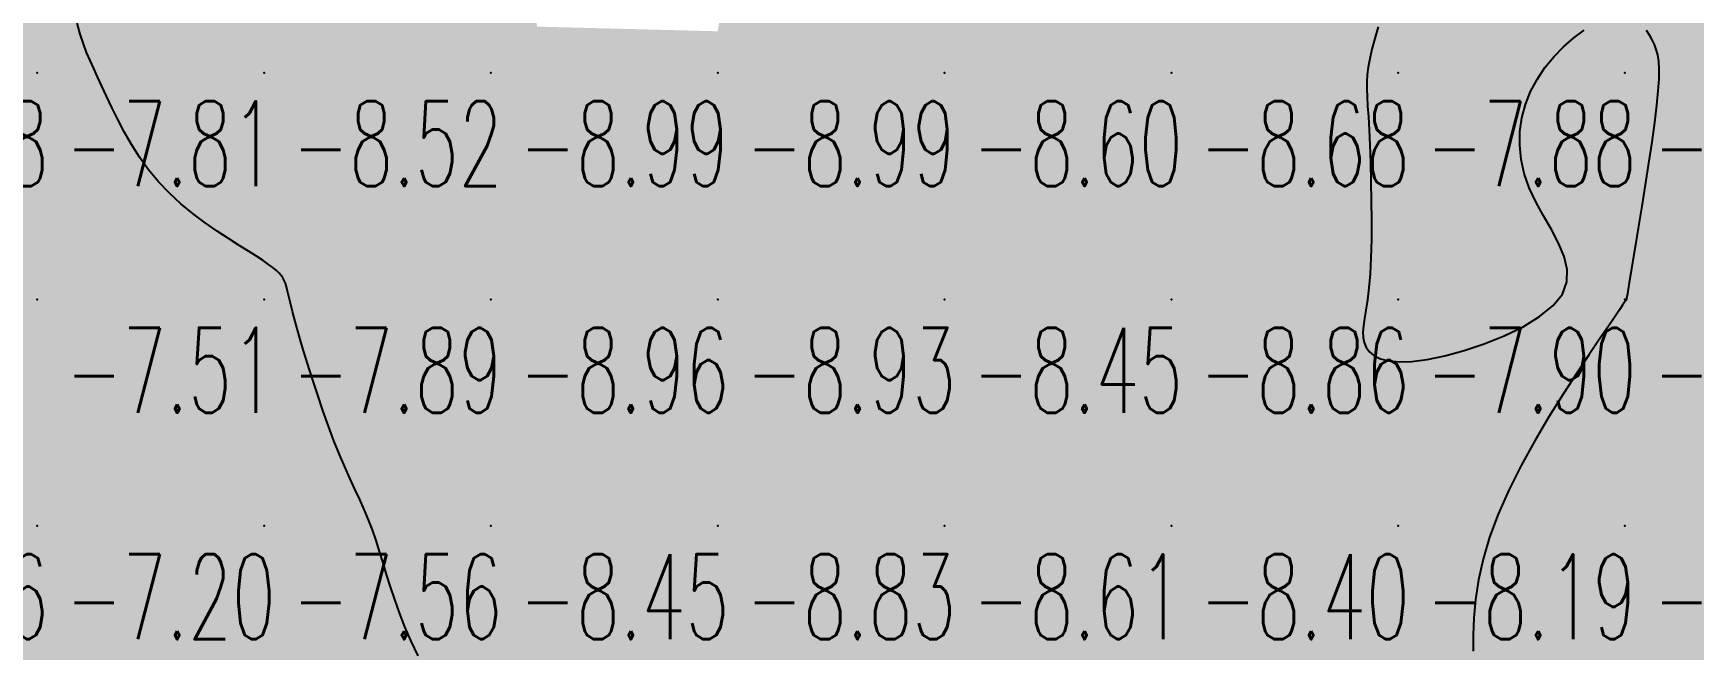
# Model space of a CAD drawing. Header units: millimetres. Extents: x 88261 to 90953, y 390274 to 392322.
# Drawn here: x 90190.1 to 90263.3, y 390811.8 to 390839 of the extents above; entities that cross this region are included whole.
import ezdxf
from ezdxf.enums import TextEntityAlignment as Align

# ---------------------------------------------------------------- set-up
doc = ezdxf.new("R2010")
doc.units = ezdxf.units.MM
doc.header["$LTSCALE"] = 25
for name, color, linetype in [('CN_03_00', 7, 'Continuous'), ('COTEAlt', 7, 'Continuous'), ('TN_COLORIAGE', 7, 'Continuous')]:
    doc.layers.add(name, color=color, linetype=linetype)
doc.styles.add('Simplex 1.0', font='Simplex.shx', dxfattribs={"width": 0.99, "height": 2.5})
doc.styles.get("Standard").update_dxf_attribs({"font": 'times.ttf'})

# ---------------------------------------------------------------- blocks, each defined once
blk = doc.blocks.new('COTE')
at = {"color": 0}
blk.add_point((0, 0), dxfattribs=at)
at = {"layer": 'COTEAlt'}
blk.add_attdef('ALT', text='', height=3.75, dxfattribs=at).set_placement((1.25, -1.25), align=Align.TOP_LEFT)

msp = doc.modelspace()

# ---------------------------------------------------------------- linework, layer by layer
at = {"layer": 'CN_03_00', "elevation": -8, "flags": 128}
for points in [[(90207.035, 390811.5), (90206.734, 390812.149), (90206.458, 390812.784), (90206.217, 390813.397), (90206.006, 390813.985), (90205.819, 390814.55), (90205.65, 390815.092), (90205.492, 390815.614), (90205.339, 390816.116), (90205.185, 390816.599), (90205.023, 390817.065), (90204.849, 390817.516), (90204.662, 390817.96), (90204.463, 390818.406), (90204.253, 390818.863), (90204.034, 390819.342), (90203.806, 390819.851), (90203.571, 390820.4), (90203.33, 390820.997), (90203.085, 390821.648), (90202.838, 390822.338), (90202.597, 390823.05), (90202.364, 390823.763), (90202.145, 390824.459), (90201.944, 390825.12), (90201.767, 390825.727), (90201.617, 390826.261), (90201.498, 390826.708), (90201.407, 390827.074), (90201.335, 390827.371), (90201.279, 390827.608), (90201.231, 390827.798), (90201.186, 390827.951), (90201.138, 390828.078), (90201.081, 390828.189), (90201.008, 390828.296), (90200.915, 390828.404), (90200.794, 390828.518), (90200.639, 390828.644), (90200.444, 390828.787), (90200.202, 390828.951), (90199.909, 390829.142), (90199.556, 390829.366), (90199.142, 390829.625), (90198.677, 390829.922), (90198.175, 390830.254), (90197.649, 390830.621), (90197.114, 390831.023), (90196.584, 390831.459), (90196.071, 390831.927), (90195.591, 390832.429), (90195.153, 390832.96), (90194.759, 390833.511), (90194.403, 390834.073), (90194.084, 390834.635), (90193.797, 390835.185), (90193.539, 390835.713), (90193.307, 390836.208), (90193.098, 390836.659), (90192.907, 390837.061), (90192.734, 390837.428), (90192.573, 390837.78), (90192.424, 390838.138), (90192.282, 390838.52), (90192.145, 390838.948), (90192.011, 390839.439)], [(90249.368, 390839.273), (90249.214, 390838.757), (90249.09, 390838.285), (90248.996, 390837.864), (90248.931, 390837.496), (90248.89, 390837.165), (90248.871, 390836.849), (90248.87, 390836.526), (90248.882, 390836.174), (90248.905, 390835.771), (90248.935, 390835.295), (90248.967, 390834.725), (90248.999, 390834.046), (90249.027, 390833.279), (90249.051, 390832.45), (90249.066, 390831.588), (90249.073, 390830.721), (90249.067, 390829.876), (90249.047, 390829.08), (90249.011, 390828.362), (90248.958, 390827.743), (90248.895, 390827.216), (90248.829, 390826.771), (90248.769, 390826.394), (90248.723, 390826.074), (90248.699, 390825.799), (90248.704, 390825.555), (90248.748, 390825.332), (90248.837, 390825.119), (90248.982, 390824.924), (90249.191, 390824.753), (90249.474, 390824.617), (90249.839, 390824.524), (90250.296, 390824.482), (90250.854, 390824.5), (90251.523, 390824.587), (90252.302, 390824.749), (90253.158, 390824.982), (90254.047, 390825.278), (90254.927, 390825.632), (90255.754, 390826.035), (90256.485, 390826.482), (90257.078, 390826.964), (90257.489, 390827.475), (90257.689, 390828.009), (90257.703, 390828.563), (90257.569, 390829.135), (90257.326, 390829.721), (90257.012, 390830.32), (90256.665, 390830.93), (90256.325, 390831.547), (90256.029, 390832.17), (90255.809, 390832.796), (90255.669, 390833.421), (90255.608, 390834.043), (90255.621, 390834.656), (90255.706, 390835.257), (90255.862, 390835.843), (90256.085, 390836.41), (90256.372, 390836.953), (90256.72, 390837.469), (90257.116, 390837.951), (90257.546, 390838.392), (90257.996, 390838.784), (90258.452, 390839.12)], [(90261.178, 390839.125), (90261.313, 390838.911), (90261.43, 390838.696), (90261.531, 390838.487), (90261.615, 390838.27), (90261.679, 390838.029), (90261.723, 390837.744), (90261.743, 390837.398), (90261.738, 390836.972), (90261.705, 390836.448), (90261.641, 390835.808), (90261.548, 390835.043), (90261.429, 390834.18), (90261.293, 390833.255), (90261.146, 390832.303), (90260.996, 390831.362), (90260.85, 390830.466), (90260.716, 390829.652), (90260.6, 390828.956), (90260.509, 390828.405), (90260.44, 390827.988), (90260.39, 390827.687), (90260.356, 390827.482), (90260.334, 390827.353), (90260.322, 390827.282), (90260.315, 390827.249), (90260.31, 390827.236), (90260.302, 390827.221), (90260.281, 390827.188), (90260.233, 390827.115), (90260.146, 390826.986), (90260.006, 390826.779), (90259.801, 390826.476), (90259.518, 390826.059), (90259.144, 390825.507), (90258.673, 390824.81), (90258.125, 390823.985), (90257.524, 390823.057), (90256.898, 390822.051), (90256.272, 390820.994), (90255.671, 390819.909), (90255.123, 390818.823), (90254.652, 390817.76), (90254.278, 390816.742), (90253.996, 390815.774), (90253.794, 390814.856), (90253.661, 390813.99), (90253.585, 390813.176), (90253.553, 390812.415), (90253.555, 390811.707)]]:
    msp.add_lwpolyline(points, dxfattribs=at)
at = {"layer": 'TN_COLORIAGE', "color": 161}
for points in [[(90180.249, 390837.239, -7.955), (90190.249, 390837.239, -7.955), (90190.249, 390847.239, -7.955)], [(90180.249, 390847.239, -7.955), (90180.249, 390837.239, -7.955), (90190.249, 390847.239, -7.955)], [(90190.707, 390847.239, -7.813), (90191.913, 390838.904, -7.813), (90190.249, 390847.239, -7.813), (90190.249, 390837.239, -7.813)], [(90255.71, 390837.239, -7.797), (90260.249, 390840.626, -7.797), (90250.249, 390837.239, -7.797), (90260.249, 390847.239, -7.797)], [(90250.249, 390842.257, -7.797), (90254.044, 390847.239, -7.797), (90250.249, 390837.239, -7.797), (90260.249, 390847.239, -7.797)], [(90260.249, 390840.626, -7.328), (90261.587, 390838.577, -7.328), (90260.249, 390847.239, -7.328), (90270.249, 390847.239, -7.328)], [(90261.984, 390837.239, -7.328), (90261.587, 390838.577, -7.328), (90270.249, 390837.239, -7.328), (90270.249, 390847.239, -7.328)], [(90250.249, 390842.257, -7.875), (90248.688, 390837.239, -7.875), (90250.249, 390837.239, -7.875)], [(90192.893, 390837.239, -7.813), (90191.913, 390838.904, -7.813), (90190.249, 390837.239, -7.813)], [(90180.249, 390827.239, -7.813), (90190.249, 390827.239, -7.813), (90190.249, 390837.239, -7.813)], [(90180.249, 390837.239, -7.813), (90180.249, 390827.239, -7.813), (90190.249, 390837.239, -7.813)], [(90192.893, 390837.239, -7.508), (90195.101, 390832.091, -7.508), (90190.249, 390837.239, -7.508), (90190.249, 390827.239, -7.508)], [(90248.688, 390837.239, -7.875), (90248.977, 390835.967, -7.875), (90250.249, 390837.239, -7.875)], [(90249.208, 390827.239, -7.875), (90248.977, 390835.967, -7.875), (90250.249, 390827.239, -7.875), (90250.249, 390837.239, -7.875)], [(90255.145, 390832.135, -7.875), (90255.71, 390837.239, -7.875), (90250.249, 390827.239, -7.875), (90250.249, 390837.239, -7.875)], [(90260.324, 390827.315, -7.487), (90260.322, 390827.239, -7.487), (90270.249, 390837.239, -7.487), (90270.249, 390827.239, -7.487)], [(90260.324, 390827.315, -7.505), (90261.984, 390837.239, -7.505), (90270.249, 390837.239, -7.505)], [(90200.249, 390828.967, -7.508), (90195.101, 390832.091, -7.508), (90200.249, 390827.239, -7.508), (90190.249, 390827.239, -7.508)], [(90259.885, 390827.239, -7.9), (90255.145, 390832.135, -7.9), (90250.249, 390827.239, -7.9)], [(90200.249, 390828.967, -7.891), (90201.242, 390828.232, -7.891), (90200.249, 390827.239, -7.891)], [(90201.269, 390827.239, -7.891), (90201.242, 390828.232, -7.891), (90200.249, 390827.239, -7.891)], [(90190.249, 390827.239, -7), (90180.907, 390817.898, -7), (90180.249, 390827.239, -7), (90180.249, 390819.739, -7)], [(90190.249, 390827.239, -7), (90180.907, 390817.898, -7), (90190.249, 390817.239, -7), (90181.758, 390817.239, -7)], [(90190.249, 390817.239, -7.891), (90200.249, 390817.239, -7.891), (90200.249, 390827.239, -7.891)], [(90190.249, 390827.239, -7.891), (90190.249, 390817.239, -7.891), (90200.249, 390827.239, -7.891)], [(90201.269, 390827.239, -7.562), (90203.385, 390820.376, -7.562), (90200.249, 390827.239, -7.562), (90200.249, 390817.239, -7.562)], [(90250.249, 390823.758, -7.9), (90248.257, 390825.248, -7.9), (90250.249, 390827.239, -7.9)], [(90248.257, 390825.248, -7.9), (90249.208, 390827.239, -7.9), (90250.249, 390827.239, -7.9)], [(90259.885, 390827.239, -7.9), (90250.249, 390823.758, -7.9), (90250.249, 390827.239, -7.9)], [(90260.249, 390827.141, -7.621), (90253.548, 390817.239, -7.621), (90260.249, 390817.239, -7.621)], [(90260.249, 390817.239, -7.487), (90270.249, 390817.239, -7.487), (90270.249, 390827.239, -7.487)], [(90260.249, 390827.141, -7.487), (90260.322, 390827.239, -7.487), (90260.249, 390817.239, -7.487), (90270.249, 390827.239, -7.487)], [(90205.172, 390817.239, -7.562), (90203.385, 390820.376, -7.562), (90200.249, 390817.239, -7.562)], [(90186.321, 390813.312, -7.202), (90181.758, 390817.239, -7.202), (90190.249, 390817.239, -7.202)], [(90186.321, 390813.312, -7.202), (90190.249, 390811.869, -7.202), (90190.249, 390817.239, -7.202)], [(90200.249, 390817.239, -7), (90192.612, 390809.603, -7), (90190.249, 390817.239, -7), (90190.249, 390811.869, -7)], [(90200.249, 390817.239, -7), (90192.612, 390809.603, -7), (90200.249, 390807.239, -7), (90193.437, 390807.239, -7)], [(90205.172, 390817.239, -7.371), (90206.066, 390813.057, -7.371), (90200.249, 390817.239, -7.371), (90200.249, 390807.239, -7.371)], [(90254.035, 390807.239, -7.621), (90253.472, 390810.463, -7.621), (90260.249, 390807.239, -7.621), (90260.249, 390817.239, -7.621)], [(90253.472, 390810.463, -7.621), (90253.548, 390817.239, -7.621), (90260.249, 390817.239, -7.621)], [(90260.249, 390807.239, -7.299), (90270.249, 390807.239, -7.299), (90270.249, 390817.239, -7.299)], [(90260.249, 390817.239, -7.299), (90260.249, 390807.239, -7.299), (90270.249, 390817.239, -7.299)], [(90209.314, 390807.239, -7.371), (90206.066, 390813.057, -7.371), (90200.249, 390807.239, -7.371)]]:
    msp.add_solid(points, dxfattribs=at)
at = {"layer": 'TN_COLORIAGE', "color": 171}
for points in [[(90191.913, 390838.904, -8.939), (90190.707, 390847.239, -8.939), (90200.249, 390847.239, -8.939)], [(90200.249, 390847.239, -8), (90191.913, 390838.904, -8), (90200.249, 390837.239, -8), (90192.893, 390837.239, -8)], [(90200.249, 390837.239, -8.997), (90210.249, 390837.239, -8.997), (90210.249, 390847.239, -8.997)], [(90200.249, 390847.239, -8.997), (90200.249, 390837.239, -8.997), (90210.249, 390847.239, -8.997)], [(90210.804, 390847.239, -8.988), (90212.289, 390839.28, -8.988), (90210.249, 390847.239, -8.988), (90210.249, 390837.239, -8.988)], [(90220.249, 390837.239, -8.683), (90230.249, 390837.239, -8.683), (90230.249, 390847.239, -8.683)], [(90220.249, 390839.074, -8.683), (90221.499, 390847.239, -8.683), (90220.249, 390837.239, -8.683), (90230.249, 390847.239, -8.683)], [(90230.249, 390837.239, -8.233), (90240.249, 390837.239, -8.233), (90240.249, 390847.239, -8.233)], [(90230.249, 390847.239, -8.233), (90230.249, 390837.239, -8.233), (90240.249, 390847.239, -8.233)], [(90240.249, 390837.239, -8), (90248.688, 390837.239, -8), (90250.249, 390847.239, -8), (90250.249, 390842.257, -8)], [(90240.249, 390847.239, -8.124), (90240.249, 390837.239, -8.124), (90250.249, 390847.239, -8.124)], [(90260.249, 390840.626, -8.104), (90255.71, 390837.239, -8.104), (90260.249, 390837.239, -8.104)], [(90261.587, 390838.577, -8.104), (90260.249, 390840.626, -8.104), (90260.249, 390837.239, -8.104)], [(90220.249, 390839.074, -8.988), (90212.289, 390839.28, -8.988), (90220.249, 390837.239, -8.988), (90210.249, 390837.239, -8.988)], [(90261.587, 390838.577, -8.104), (90261.984, 390837.239, -8.104), (90260.249, 390837.239, -8.104)], [(90195.101, 390832.091, -8.522), (90192.893, 390837.239, -8.522), (90200.249, 390837.239, -8.522)], [(90195.101, 390832.091, -8.522), (90200.249, 390828.967, -8.522), (90200.249, 390837.239, -8.522)], [(90210.249, 390837.239, -8), (90201.242, 390828.232, -8), (90200.249, 390837.239, -8), (90200.249, 390828.967, -8)], [(90210.249, 390837.239, -8), (90201.242, 390828.232, -8), (90210.249, 390827.239, -8), (90201.269, 390827.239, -8)], [(90210.249, 390827.239, -8.99), (90220.249, 390827.239, -8.99), (90220.249, 390837.239, -8.99)], [(90210.249, 390837.239, -8.99), (90210.249, 390827.239, -8.99), (90220.249, 390837.239, -8.99)], [(90220.249, 390827.239, -8.598), (90230.249, 390827.239, -8.598), (90230.249, 390837.239, -8.598)], [(90220.249, 390837.239, -8.598), (90220.249, 390827.239, -8.598), (90230.249, 390837.239, -8.598)], [(90230.249, 390827.239, -8.676), (90240.249, 390827.239, -8.676), (90240.249, 390837.239, -8.676)], [(90230.249, 390837.239, -8.676), (90230.249, 390827.239, -8.676), (90240.249, 390837.239, -8.676)], [(90240.249, 390827.239, -8), (90248.977, 390835.967, -8), (90240.249, 390837.239, -8), (90248.688, 390837.239, -8)], [(90260.249, 390837.239, -8), (90255.145, 390832.135, -8), (90260.249, 390827.239, -8), (90259.885, 390827.239, -8)], [(90255.71, 390837.239, -8.104), (90255.145, 390832.135, -8.104), (90260.249, 390837.239, -8.104)], [(90260.249, 390837.239, -8), (90261.984, 390837.239, -8), (90260.249, 390827.239, -8), (90260.324, 390827.315, -8)], [(90248.977, 390835.967, -8.857), (90249.208, 390827.239, -8.857), (90240.249, 390827.239, -8.857)], [(90203.385, 390820.376, -8.959), (90201.269, 390827.239, -8.959), (90210.249, 390827.239, -8.959)], [(90210.249, 390827.239, -8), (90203.385, 390820.376, -8), (90210.249, 390817.239, -8), (90205.172, 390817.239, -8)], [(90210.249, 390817.239, -8.93), (90220.249, 390817.239, -8.93), (90220.249, 390827.239, -8.93)], [(90210.249, 390827.239, -8.93), (90210.249, 390817.239, -8.93), (90220.249, 390827.239, -8.93)], [(90220.249, 390817.239, -8.446), (90230.249, 390817.239, -8.446), (90230.249, 390827.239, -8.446)], [(90220.249, 390827.239, -8.446), (90220.249, 390817.239, -8.446), (90230.249, 390827.239, -8.446)], [(90230.249, 390817.239, -8.857), (90240.249, 390817.239, -8.857), (90240.249, 390827.239, -8.857)], [(90230.249, 390827.239, -8.857), (90230.249, 390817.239, -8.857), (90240.249, 390827.239, -8.857)], [(90240.249, 390827.239, -8), (90249.208, 390827.239, -8), (90240.249, 390817.239, -8), (90248.257, 390825.248, -8)], [(90250.249, 390817.239, -8), (90253.548, 390817.239, -8), (90260.249, 390827.239, -8), (90260.249, 390827.141, -8)], [(90250.249, 390817.239, -8), (90250.249, 390823.758, -8), (90260.249, 390827.239, -8), (90259.885, 390827.239, -8)], [(90260.322, 390827.239, -8.004), (90260.324, 390827.315, -8.004), (90260.249, 390827.239, -8.004)], [(90260.322, 390827.239, -8.004), (90260.249, 390827.141, -8.004), (90260.249, 390827.239, -8.004)], [(90240.249, 390817.239, -8), (90248.257, 390825.248, -8), (90250.249, 390817.239, -8), (90250.249, 390823.758, -8)], [(90206.066, 390813.057, -8.452), (90205.172, 390817.239, -8.452), (90210.249, 390817.239, -8.452)], [(90210.249, 390817.239, -8), (90206.066, 390813.057, -8), (90210.249, 390807.239, -8), (90209.314, 390807.239, -8)], [(90210.249, 390807.239, -8.826), (90220.249, 390807.239, -8.826), (90220.249, 390817.239, -8.826)], [(90210.249, 390817.239, -8.826), (90210.249, 390807.239, -8.826), (90220.249, 390817.239, -8.826)], [(90220.249, 390807.239, -8.607), (90230.249, 390807.239, -8.607), (90230.249, 390817.239, -8.607)], [(90220.249, 390817.239, -8.607), (90220.249, 390807.239, -8.607), (90230.249, 390817.239, -8.607)], [(90230.249, 390807.239, -8.401), (90240.249, 390807.239, -8.401), (90240.249, 390817.239, -8.401)], [(90230.249, 390817.239, -8.401), (90230.249, 390807.239, -8.401), (90240.249, 390817.239, -8.401)], [(90240.249, 390807.239, -8.187), (90250.249, 390807.239, -8.187), (90250.249, 390817.239, -8.187)], [(90240.249, 390817.239, -8.187), (90240.249, 390807.239, -8.187), (90250.249, 390817.239, -8.187)], [(90250.249, 390817.239, -8), (90253.548, 390817.239, -8), (90250.249, 390807.239, -8), (90253.472, 390810.463, -8)]]:
    msp.add_solid(points, dxfattribs=at)
at = {"layer": 'TN_COLORIAGE', "color": 151}
for points in [[(90190.249, 390811.869, -6.688), (90186.321, 390813.312, -6.688), (90190.249, 390807.239, -6.688), (90180.249, 390807.239, -6.688)], [(90190.249, 390811.869, -6.826), (90192.612, 390809.603, -6.826), (90190.249, 390807.239, -6.826)]]:
    msp.add_solid(points, dxfattribs=at)

# ---------------------------------------------------------------- block references
at = {"layer": 'COTEAlt'}
ref = msp.add_blockref('COTE', (90180.249, 390837.239), dxfattribs=at)
ref.add_attrib('ALT', '-7.28', dxfattribs={"height": 3.75, "style": 'Simplex 1.0', "width": 0.6}).set_placement((90181.499, 390835.989), align=Align.TOP_LEFT)
ref = msp.add_blockref('COTE', (90190.249, 390837.239), dxfattribs=at)
ref.add_attrib('ALT', '-7.81', dxfattribs={"height": 3.75, "style": 'Simplex 1.0', "width": 0.6}).set_placement((90191.499, 390835.989), align=Align.TOP_LEFT)
ref = msp.add_blockref('COTE', (90200.249, 390837.239), dxfattribs=at)
ref.add_attrib('ALT', '-8.52', dxfattribs={"height": 3.75, "style": 'Simplex 1.0', "width": 0.6}).set_placement((90201.499, 390835.989), align=Align.TOP_LEFT)
ref = msp.add_blockref('COTE', (90210.249, 390837.239), dxfattribs=at)
ref.add_attrib('ALT', '-8.99', dxfattribs={"height": 3.75, "style": 'Simplex 1.0', "width": 0.6}).set_placement((90211.499, 390835.989), align=Align.TOP_LEFT)
ref = msp.add_blockref('COTE', (90220.249, 390837.239), dxfattribs=at)
ref.add_attrib('ALT', '-8.99', dxfattribs={"height": 3.75, "style": 'Simplex 1.0', "width": 0.6}).set_placement((90221.499, 390835.989), align=Align.TOP_LEFT)
ref = msp.add_blockref('COTE', (90230.249, 390837.239), dxfattribs=at)
ref.add_attrib('ALT', '-8.60', dxfattribs={"height": 3.75, "style": 'Simplex 1.0', "width": 0.6}).set_placement((90231.499, 390835.989), align=Align.TOP_LEFT)
ref = msp.add_blockref('COTE', (90240.249, 390837.239), dxfattribs=at)
ref.add_attrib('ALT', '-8.68', dxfattribs={"height": 3.75, "style": 'Simplex 1.0', "width": 0.6}).set_placement((90241.499, 390835.989), align=Align.TOP_LEFT)
ref = msp.add_blockref('COTE', (90250.249, 390837.239), dxfattribs=at)
ref.add_attrib('ALT', '-7.88', dxfattribs={"height": 3.75, "style": 'Simplex 1.0', "width": 0.6}).set_placement((90251.499, 390835.989), align=Align.TOP_LEFT)
ref = msp.add_blockref('COTE', (90260.249, 390837.239), dxfattribs=at)
ref.add_attrib('ALT', '-8.10', dxfattribs={"height": 3.75, "style": 'Simplex 1.0', "width": 0.6}).set_placement((90261.499, 390835.989), align=Align.TOP_LEFT)
ref = msp.add_blockref('COTE', (90190.249, 390827.239), dxfattribs=at)
ref.add_attrib('ALT', '-7.51', dxfattribs={"height": 3.75, "style": 'Simplex 1.0', "width": 0.6}).set_placement((90191.499, 390825.989), align=Align.TOP_LEFT)
ref = msp.add_blockref('COTE', (90200.249, 390827.239), dxfattribs=at)
ref.add_attrib('ALT', '-7.89', dxfattribs={"height": 3.75, "style": 'Simplex 1.0', "width": 0.6}).set_placement((90201.499, 390825.989), align=Align.TOP_LEFT)
ref = msp.add_blockref('COTE', (90210.249, 390827.239), dxfattribs=at)
ref.add_attrib('ALT', '-8.96', dxfattribs={"height": 3.75, "style": 'Simplex 1.0', "width": 0.6}).set_placement((90211.499, 390825.989), align=Align.TOP_LEFT)
ref = msp.add_blockref('COTE', (90220.249, 390827.239), dxfattribs=at)
ref.add_attrib('ALT', '-8.93', dxfattribs={"height": 3.75, "style": 'Simplex 1.0', "width": 0.6}).set_placement((90221.499, 390825.989), align=Align.TOP_LEFT)
ref = msp.add_blockref('COTE', (90230.249, 390827.239), dxfattribs=at)
ref.add_attrib('ALT', '-8.45', dxfattribs={"height": 3.75, "style": 'Simplex 1.0', "width": 0.6}).set_placement((90231.499, 390825.989), align=Align.TOP_LEFT)
ref = msp.add_blockref('COTE', (90240.249, 390827.239), dxfattribs=at)
ref.add_attrib('ALT', '-8.86', dxfattribs={"height": 3.75, "style": 'Simplex 1.0', "width": 0.6}).set_placement((90241.499, 390825.989), align=Align.TOP_LEFT)
ref = msp.add_blockref('COTE', (90250.249, 390827.239), dxfattribs=at)
ref.add_attrib('ALT', '-7.90', dxfattribs={"height": 3.75, "style": 'Simplex 1.0', "width": 0.6}).set_placement((90251.499, 390825.989), align=Align.TOP_LEFT)
ref = msp.add_blockref('COTE', (90260.249, 390827.239), dxfattribs=at)
ref.add_attrib('ALT', '-8.00', dxfattribs={"height": 3.75, "style": 'Simplex 1.0', "width": 0.6}).set_placement((90261.499, 390825.989), align=Align.TOP_LEFT)
ref = msp.add_blockref('COTE', (90180.249, 390817.239), dxfattribs=at)
ref.add_attrib('ALT', '-6.96', dxfattribs={"height": 3.75, "style": 'Simplex 1.0', "width": 0.6}).set_placement((90181.499, 390815.989), align=Align.TOP_LEFT)
ref = msp.add_blockref('COTE', (90190.249, 390817.239), dxfattribs=at)
ref.add_attrib('ALT', '-7.20', dxfattribs={"height": 3.75, "style": 'Simplex 1.0', "width": 0.6}).set_placement((90191.499, 390815.989), align=Align.TOP_LEFT)
ref = msp.add_blockref('COTE', (90200.249, 390817.239), dxfattribs=at)
ref.add_attrib('ALT', '-7.56', dxfattribs={"height": 3.75, "style": 'Simplex 1.0', "width": 0.6}).set_placement((90201.499, 390815.989), align=Align.TOP_LEFT)
ref = msp.add_blockref('COTE', (90210.249, 390817.239), dxfattribs=at)
ref.add_attrib('ALT', '-8.45', dxfattribs={"height": 3.75, "style": 'Simplex 1.0', "width": 0.6}).set_placement((90211.499, 390815.989), align=Align.TOP_LEFT)
ref = msp.add_blockref('COTE', (90220.249, 390817.239), dxfattribs=at)
ref.add_attrib('ALT', '-8.83', dxfattribs={"height": 3.75, "style": 'Simplex 1.0', "width": 0.6}).set_placement((90221.499, 390815.989), align=Align.TOP_LEFT)
ref = msp.add_blockref('COTE', (90230.249, 390817.239), dxfattribs=at)
ref.add_attrib('ALT', '-8.61', dxfattribs={"height": 3.75, "style": 'Simplex 1.0', "width": 0.6}).set_placement((90231.499, 390815.989), align=Align.TOP_LEFT)
ref = msp.add_blockref('COTE', (90240.249, 390817.239), dxfattribs=at)
ref.add_attrib('ALT', '-8.40', dxfattribs={"height": 3.75, "style": 'Simplex 1.0', "width": 0.6}).set_placement((90241.499, 390815.989), align=Align.TOP_LEFT)
ref = msp.add_blockref('COTE', (90250.249, 390817.239), dxfattribs=at)
ref.add_attrib('ALT', '-8.19', dxfattribs={"height": 3.75, "style": 'Simplex 1.0', "width": 0.6}).set_placement((90251.499, 390815.989), align=Align.TOP_LEFT)
ref = msp.add_blockref('COTE', (90260.249, 390817.239), dxfattribs=at)
ref.add_attrib('ALT', '-7.62', dxfattribs={"height": 3.75, "style": 'Simplex 1.0', "width": 0.6}).set_placement((90261.499, 390815.989), align=Align.TOP_LEFT)

doc.saveas('drawing.dxf')
